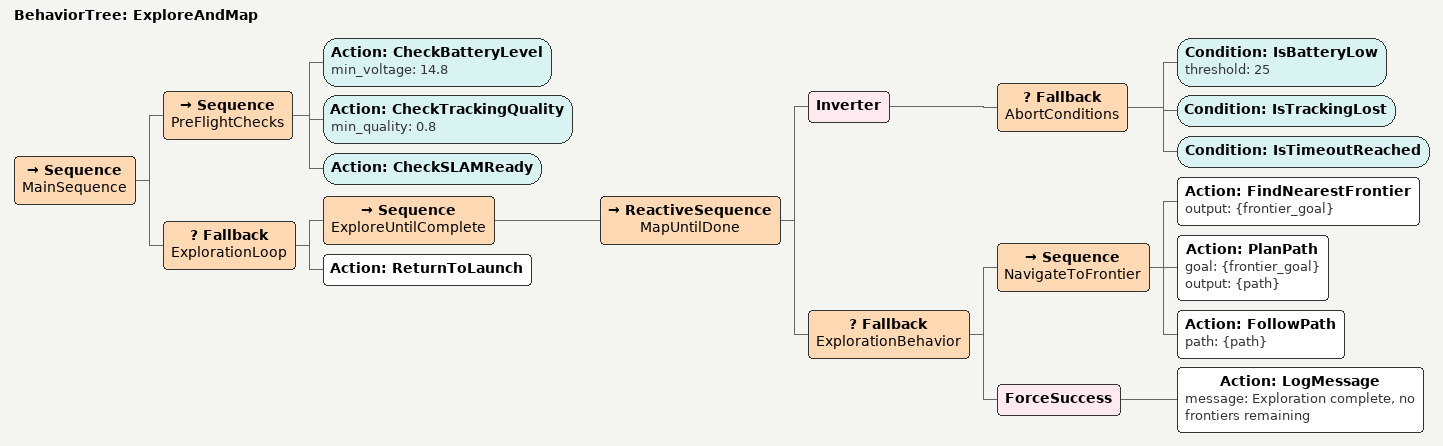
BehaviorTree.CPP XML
<!-- Explore and Map Behavior Tree
     Autonomous single-room exploration with SLAM mapping
     Uses frontier exploration and obstacle avoidance
-->
<root main_tree_to_execute="ExploreAndMap">
  <BehaviorTree ID="ExploreAndMap">
    <Sequence name="MainSequence">

      <!-- Pre-flight checks -->
      <Sequence name="PreFlightChecks">
        <Action ID="CheckBatteryLevel" min_voltage="14.8" />
        <Action ID="CheckTrackingQuality" min_quality="0.8" />
        <Action ID="CheckSLAMReady" />
      </Sequence>

      <!-- Main exploration loop -->
      <Fallback name="ExplorationLoop">
        <Sequence name="ExploreUntilComplete">

          <!-- Repeat until map is complete or timeout -->
          <ReactiveSequence name="MapUntilDone">

            <!-- Check mission should continue -->
            <Inverter>
              <Fallback name="AbortConditions">
                <Condition ID="IsBatteryLow" threshold="25" />
                <Condition ID="IsTrackingLost" />
                <Condition ID="IsTimeoutReached" />
              </Fallback>
            </Inverter>

            <!-- Exploration behavior -->
            <Fallback name="ExplorationBehavior">

              <!-- Find and navigate to frontier -->
              <Sequence name="NavigateToFrontier">
                <Action ID="FindNearestFrontier" output="{frontier_goal}" />
                <Action ID="PlanPath" goal="{frontier_goal}" output="{path}" />
                <Action ID="FollowPath" path="{path}" />
              </Sequence>

              <!-- No frontiers left, exploration complete -->
              <ForceSuccess>
                <Action ID="LogMessage" message="Exploration complete, no frontiers remaining" />
              </ForceSuccess>
            </Fallback>

          </ReactiveSequence>

        </Sequence>

        <!-- Fallback: return home on any failure -->
        <Action ID="ReturnToLaunch" />
      </Fallback>

    </Sequence>
  </BehaviorTree>
</root>
